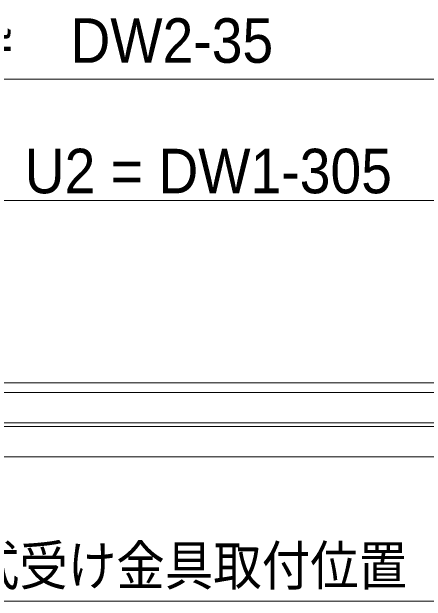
# Model space of a CAD drawing. Units: millimetres, scale not verified. Extents: x -6062 to 6062, y -3045 to 3045.
# Drawn here: x -1829.1 to -1487.4, y 170 to 655.6 of the extents above; entities that cross this region are included whole.
import ezdxf
from ezdxf.enums import TextEntityAlignment as Align

# ---------------------------------------------------------------- set-up
doc = ezdxf.new("R2010")
doc.units = ezdxf.units.MM
doc.header["$LTSCALE"] = 20
for name, color, linetype, lineweight in [('0-0_2寸法-3', 7, 'Continuous', 9), ('0-1_3一般', 7, 'Continuous', 9), ('0-3_2寸法-1', 7, 'Continuous', 9)]:
    doc.layers.add(name, color=color, linetype=linetype, lineweight=lineweight)
doc.styles.add('ＭＳ ゴシック', font='')
doc.styles.add('ＭＳ Ｐゴシック', font='')
doc.styles.get('ＭＳ ゴシック').set_extended_font_data('MS Gothic')
doc.styles.get('ＭＳ Ｐゴシック').set_extended_font_data('MS PGothic')

# ---------------------------------------------------------------- blocks, each defined once
blk = doc.blocks.new('グループ-109')
at = {"layer": '0-1_3一般'}
blk.add_line((13056.5, 7000), (-61863.5, 7000), dxfattribs=at)
blk = doc.blocks.new('グループ-110')
at = {"layer": '0-1_3一般'}
blk.add_line((11040, 5780), (-12320, 5780), dxfattribs=at)
for points in [[(-59990, 6340), (11350, 6340), (11350, 7000), (-59990, 7000)], [(-12300, 7000), (-12300, 6280), (11000, 6280), (11000, 7000)]]:
    blk.add_lwpolyline(points, close=True, dxfattribs=at)
blk.add_lwpolyline([(11360, 6840), (11000, 6840), (-12300, 6840)], dxfattribs=at)
blk = doc.blocks.new('グループ-111')
at = {"layer": '0-1_3一般'}
for name in ['グループ-109', 'グループ-110']:
    blk.add_blockref(name, (0, 0), dxfattribs=at)

msp = doc.modelspace()

# ---------------------------------------------------------------- linework, layer by layer
at = {"layer": '0-0_2寸法-3'}
msp.add_lwpolyline([(-1426.09, 170), (-2028.02, 170), (-2124.5, 337.1)], dxfattribs=at)
at = {"layer": '0-3_2寸法-1'}
for p, q in [((-2389.79, 600), (-1250.21, 600)), ((-2101.79, 500), (-1232.21, 500))]:
    msp.add_line(p, q, dxfattribs=at)

# ---------------------------------------------------------------- block references
at = {"layer": '0-1_3一般', "xscale": 0.05, "yscale": 0.05}
msp.add_blockref('グループ-111', (-1787.5, 0), dxfattribs=at)

# ---------------------------------------------------------------- texts
at = {"layer": '0-0_2寸法-3', "style": 'ＭＳ ゴシック', "width": 0.9}
msp.add_text('スライド式受け金具取付位置', height=32.55, dxfattribs=at).set_placement((-2022.62, 173.34), align=Align.BOTTOM_LEFT)
at = {"layer": '0-3_2寸法-1', "style": 'ＭＳ Ｐゴシック', "width": 0.95}
for s, p in [('上固定枠\u3000DW2-35', (-2018.48, 602.53)), ('U2 = DW1-305', (-1818.47, 495.04))]:
    msp.add_text(s, height=36.69, dxfattribs=at).set_placement(p, align=Align.BOTTOM_LEFT)

doc.saveas('drawing.dxf')
